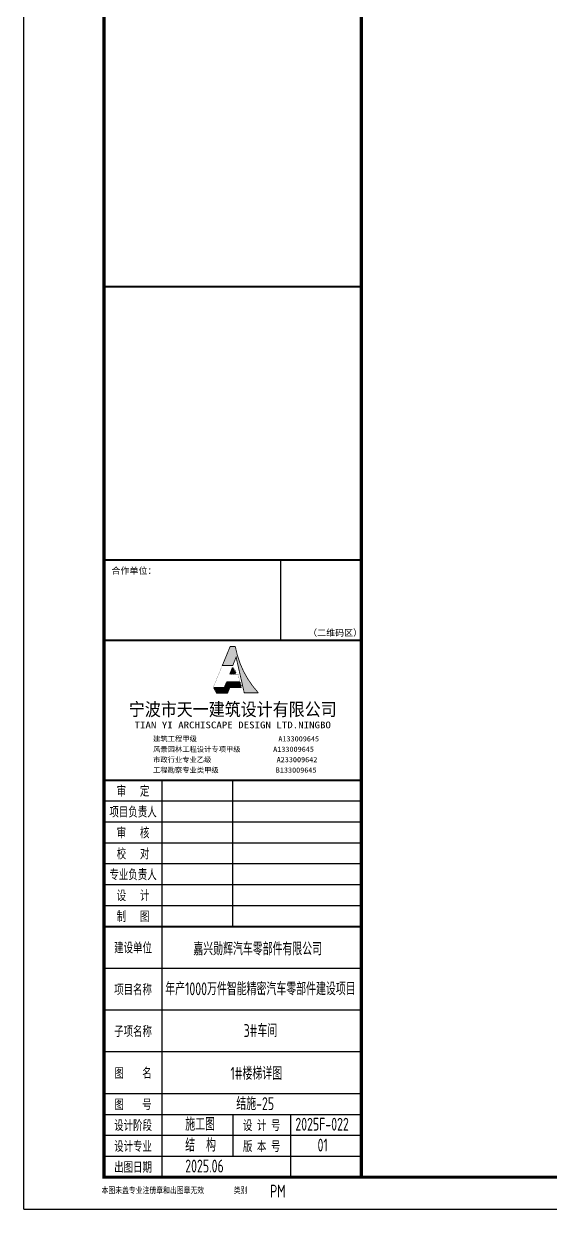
# Model space of a CAD drawing. Extents: x 56246 to 893198, y -950445 to -423535.
# Drawn here: x 189963 to 198151, y -502205 to -483765 of the extents above; entities that cross this region are included whole.
import ezdxf
from ezdxf.enums import TextEntityAlignment as Align

# ---------------------------------------------------------------- set-up
doc = ezdxf.new("R2010")
doc.units = 0
doc.header["$LTSCALE"] = 500
doc.layers.add('0S-图框文字', color=51, linetype='Continuous', lineweight=18)
for name, color, linetype in [('T-TK', 157, 'Continuous'), ('T-图号', 6, 'Continuous'), ('T-图名', 3, 'Continuous'), ('照明平面标注层', 111, 'Continuous')]:
    doc.layers.add(name, color=color, linetype=linetype)
doc.styles.add('TK1-TY', font='simhei.ttf')
doc.styles.add('TK2-TY', font='', dxfattribs={"width": 0.8})
doc.styles.add('TSSD_DIMENSION', font='tssdeng.shx', dxfattribs={"width": 0.7, "bigfont": 'Hztxt.shx'})
doc.styles.add('TSSD_Rein', font='Tssdeng.shx', dxfattribs={"width": 0.7, "bigfont": 'hztxt.shx'})
doc.styles.get('TK2-TY').set_extended_font_data('NSimSun')

# ---------------------------------------------------------------- blocks, each defined once
blk = doc.blocks.new('A0-DWF')
at = {"layer": 'T-TK'}
blk.add_hatch(color=252, dxfattribs=at).paths.add_polyline_path([(6608, -66893), (6866, -68022), (7272, -68022, -0.138403), (6572, -66604), (6426, -66604), (6192, -67175), (6495, -67175)])
h = blk.add_hatch(color=252, dxfattribs=at)
h.paths.add_polyline_path([(6331, -67728), (6318, -67705), (6248, -67881), (6261, -67904)])
h.paths.add_polyline_path([(6355, -67770), (6342, -67747), (6272, -67923), (6285, -67946)])
h.paths.add_polyline_path([(6299, -67970), (6312, -67992), (6382, -67817), (6369, -67794)])
h.paths.add_polyline_path([(6406, -67858), (6393, -67836), (6323, -68011), (6336, -68034)])
h.paths.add_polyline_path([(6591, -67397), (6577, -67374), (6545, -67455), (6567, -67455)])
h.paths.add_polyline_path([(6566, -67355), (6553, -67332), (6504, -67455), (6526, -67455)])
h.paths.add_polyline_path([(6539, -67308), (6526, -67285), (6458, -67455), (6481, -67455)])
h.paths.add_polyline_path([(6417, -67455), (6440, -67455), (6515, -67267), (6502, -67244)])
for p, q in [((0, -84100), (0, 0)), ((6318, -67705), (6725, -67705)), ((6331, -67728), (6731, -67728)), ((6342, -67747), (6735, -67747)), ((6355, -67770), (6741, -67770)), ((6369, -67794), (6747, -67794)), ((6382, -67817), (6752, -67817)), ((6393, -67836), (6757, -67836)), ((6406, -67858), (6762, -67858)), ((6725, -67705), (6731, -67728)), ((6735, -67747), (6741, -67770)), ((6747, -67794), (6752, -67817)), ((6757, -67836), (6762, -67858)), ((5910, -67881), (5923, -67904)), ((5910, -67881), (6248, -67881)), ((5923, -67904), (6261, -67904)), ((5934, -67923), (5948, -67946)), ((5934, -67923), (6272, -67923)), ((5948, -67946), (6285, -67946)), ((5961, -67970), (5975, -67992)), ((5961, -67970), (6299, -67970)), ((5975, -67992), (6312, -67992)), ((5986, -68011), (5999, -68034)), ((5986, -68011), (6323, -68011)), ((5999, -68034), (6336, -68034)), ((4300, -70757), (4300, -75307)), ((6500, -75307), (6500, -70757)), ((10500, -71407), (2500, -71407)), ((10500, -72057), (2500, -72057)), ((10500, -72707), (2500, -72707)), ((10500, -73357), (2500, -73357)), ((10500, -74007), (2500, -74007)), ((10500, -74657), (2500, -74657)), ((4300, -75307), (4300, -83107)), ((10500, -76607), (2500, -76607)), ((10500, -77907), (2500, -77907)), ((10500, -79207), (2500, -79207)), ((10500, -80507), (2500, -80507)), ((10500, -81157), (2500, -81157)), ((6500, -81157), (6500, -82457)), ((8300, -81157), (8300, -83107)), ((10500, -81807), (2500, -81807)), ((10500, -82457), (2500, -82457)), ((0, -84100), (118900, -84100))]:
    blk.add_line(p, q, dxfattribs=at)
at = {"layer": 'T-TK', "color": 3}
for p, q in [((6417, -67455), (6502, -67244)), ((6440, -67455), (6515, -67267)), ((6458, -67455), (6526, -67285)), ((6481, -67455), (6539, -67308)), ((6502, -67244), (6515, -67267)), ((6504, -67455), (6553, -67332)), ((6526, -67285), (6539, -67308)), ((6526, -67455), (6566, -67355)), ((6545, -67455), (6577, -67374)), ((6553, -67332), (6566, -67355)), ((6567, -67455), (6591, -67397)), ((6577, -67374), (6591, -67397)), ((6248, -67881), (6318, -67705)), ((6261, -67904), (6331, -67728)), ((6272, -67923), (6342, -67747)), ((6285, -67946), (6355, -67770)), ((6299, -67970), (6369, -67794)), ((6312, -67992), (6382, -67817)), ((6318, -67705), (6331, -67728)), ((6323, -68011), (6393, -67836)), ((6336, -68034), (6406, -67858)), ((6342, -67747), (6355, -67770)), ((6369, -67794), (6382, -67817)), ((6393, -67836), (6406, -67858)), ((6248, -67881), (6261, -67904)), ((6272, -67923), (6285, -67946)), ((6299, -67970), (6312, -67992)), ((6323, -68011), (6336, -68034))]:
    blk.add_line(p, q, dxfattribs=at)
at = {"layer": 'T-TK'}
for points, const_width in [([(2500, -83100), (117900, -83100), (117900, -1000), (2500, -1000)], 100), ([(10500, -83100), (2500, -83100), (2500, -21700), (10500, -21700)], 100), ([(2500, -83100), (10500, -83100), (10500, -55400), (2500, -55400)], 60), ([(10500, -66400), (2500, -66400), (2500, -63900), (10500, -63900)], 60), ([(5897, -67859), (6160, -67222), (6489, -67222), (6396, -67455), (6665, -67455), (6720, -67683), (6305, -67683), (6235, -67859)], 5.66)]:
    blk.add_lwpolyline(points, close=True, dxfattribs=dict(at, const_width=const_width))
blk.add_lwpolyline([(8000, -63900), (10500, -63900), (10500, -66400), (8000, -66400)], close=True, dxfattribs=at)
at = {"layer": 'T-TK', "const_width": 22.5}
blk.add_lwpolyline([(6419, -66592), (6581, -66592, 0.141579), (7298, -68034), (6856, -68034), (6604, -66932), (6503, -67186), (6174, -67186), (6419, -66592)], format="xyb", dxfattribs=at)
at = {"layer": 'T-TK', "const_width": 5.66}
for points in [[(6581, -66592, 0.141579), (7298, -68034), (6856, -68034), (6604, -66932), (6503, -67186), (6174, -67186), (6419, -66592)], [(6572, -66604, 0.138403), (7272, -68022), (6866, -68022), (6608, -66893), (6495, -67175), (6192, -67175), (6426, -66604)]]:
    blk.add_lwpolyline(points, format="xyb", close=True, dxfattribs=at)
at = {"layer": 'T-TK', "const_width": 60}
for points in [[(10500, -70757), (2500, -70757)], [(10500, -75307), (2500, -75307)], [(10500, -75307), (2500, -75307)]]:
    blk.add_lwpolyline(points, dxfattribs=at)
at = {"layer": '0S-图框文字', "style": 'TSSD_DIMENSION', "width": 0.7}
for s, p in [('嘉兴勋辉汽车零部件有限公司 ', (7362, -76200)), ('年产1000万件智能精密汽车零部件建设项目', (7362, -77442)), ('3#车间', (7362, -78742))]:
    blk.add_text(s, height=400, dxfattribs=at).set_placement(p, align=Align.CENTER)
for s, p in [('施工图', (5023, -81654)), ('2025F-022', (8447, -81654)), ('结  构', (5023, -82304)), ('01', (9138, -82304)), ('2025.06', (5023, -82954))]:
    blk.add_text(s, height=400, dxfattribs=at).set_placement(p)
blk.add_text('PM', height=400, dxfattribs=at).set_placement((7903, -83535), align=Align.MIDDLE_CENTER)
at = {"layer": 'T-TK', "style": 'TK1-TY'}
for s, height, p in [('合作单位：', 200, (2728, -64336)), ('合作单位：', 200, (2728, -64336)), ('（二维码区）', 200, (8844, -66267)), ('建筑工程甲级                    A133009645', 162, (4023, -69546)), ('风景园林工程设计专项甲级        A133009645', 162, (4023, -69870)), ('市政行业专业乙级                A233009642', 162, (4023, -70194)), ('工程勘察专业类甲级              B133009645', 162, (4023, -70518))]:
    blk.add_text(s, height=height, dxfattribs=at).set_placement(p)
at = {"layer": 'T-TK'}
for s, height, style, width, p in [('宁波市天一建筑设计有限公司', 405, 'TK1-TY', 0.9, (6500, -68547)), ('TIAN YI ARCHISCAPE DESIGN LTD.NINGBO', 207.8, 'TK1-TY', 1.2, (6500, -69033)), ('审   定', 300, 'TK2-TY', 0.7, (3400, -71082)), ('项目负责人', 300, 'TK2-TY', 0.7, (3400, -71732)), ('审   核', 300, 'TK2-TY', 0.7, (3400, -72382)), ('校   对', 300, 'TK2-TY', 0.7, (3400, -73032)), ('专业负责人', 300, 'TK2-TY', 0.7, (3400, -73682)), ('设   计', 300, 'TK2-TY', 0.7, (3400, -74332)), ('制   图', 300, 'TK2-TY', 0.7, (3400, -74982)), ('建设单位', 300, 'TK2-TY', 0.7, (3400, -75957)), ('项目名称', 300, 'TK2-TY', 0.7, (3400, -77257)), ('子项名称', 300, 'TK2-TY', 0.7, (3400, -78557)), ('图    名', 300, 'TK2-TY', 0.7, (3400, -79857)), ('图    号', 300, 'TK2-TY', 0.7, (3400, -80832)), ('设计阶段', 300, 'TK2-TY', 0.7, (3400, -81482)), ('设 计 号', 300, 'TK2-TY', 0.7, (7400, -81483)), ('设计专业', 300, 'TK2-TY', 0.7, (3400, -82132)), ('版 本 号', 300, 'TK2-TY', 0.7, (7400, -82134)), ('出图日期', 300, 'TK2-TY', 0.7, (3400, -82782))]:
    blk.add_text(s, height=height, dxfattribs=dict(at, style=style, width=width)).set_placement(p, align=Align.MIDDLE_CENTER)
at = {"layer": 'T-TK', "style": 'TK2-TY', "width": 0.8}
for s, height, p in [('本图未盖专业注册章和出图章无效', 189.87, (2420, -83601)), ('类别', 189.9, (6532, -83601))]:
    blk.add_text(s, height=height, dxfattribs=at).set_placement(p)

msp = doc.modelspace()

# ---------------------------------------------------------------- block references
at = {"layer": '照明平面标注层', "xscale": 0.5, "yscale": 0.5, "zscale": 0.5}
msp.add_blockref('A0-DWF', (189963.4361, -460154.8059), dxfattribs=at)

# ---------------------------------------------------------------- texts
at = {"layer": 'T-图号', "style": 'TSSD_Rein', "width": 0.7}
msp.add_text('结施-25', height=200, dxfattribs=at).set_placement((193562.9168, -500561.5074), align=Align.MIDDLE_CENTER)
at = {"layer": 'T-图名', "style": 'TSSD_Rein', "width": 0.7}
msp.add_text('1#楼梯详图', height=200, dxfattribs=at).set_placement((193579.7888, -500091.4366), align=Align.MIDDLE_CENTER)

doc.saveas('drawing.dxf')
